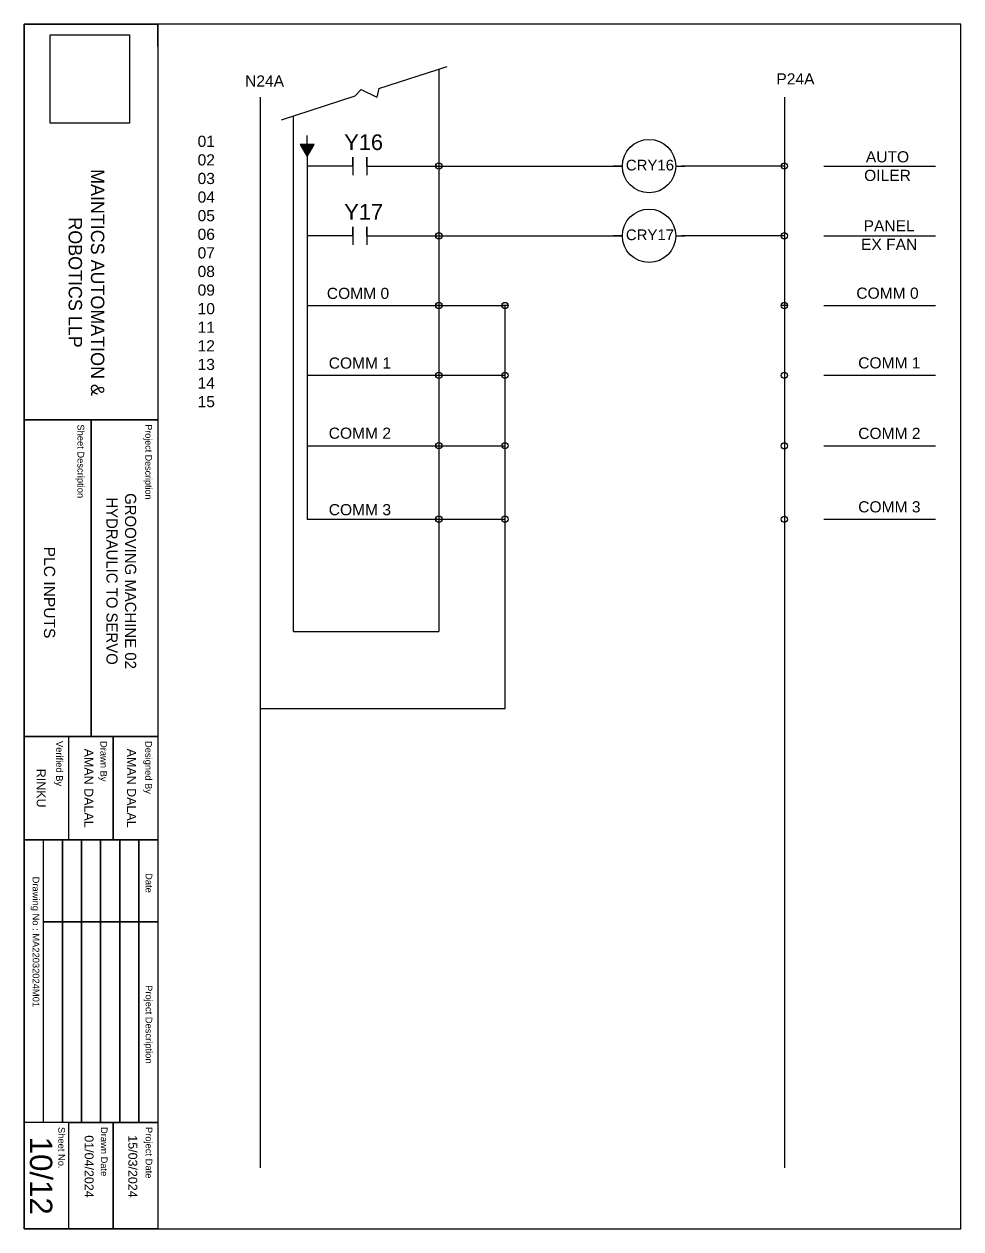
# Model space of a CAD drawing. Header units: millimetres. Extents: x -11 to 5160, y -11 to 2043.
# Drawn here: x 3597.4 to 3807.4, y 747 to 1017 of the extents above; entities that cross this region are included whole.
import ezdxf

# ---------------------------------------------------------------- set-up
doc = ezdxf.new("R2010")
doc.units = ezdxf.units.MM
doc.styles.add('Annotative', font='arial.ttf')
doc.styles.get("Standard").update_dxf_attribs({"font": 'arial.ttf'})
picture_1 = doc.add_image_def('image1.jpg', size_in_pixel=(150, 135))

# ---------------------------------------------------------------- blocks, each defined once
blk = doc.blocks.new('WIRE CONNECTION DOT')
h = blk.add_hatch()
h.set_pattern_fill('ANGLE', color=256)
h.set_pattern_definition([(0, (-340.583, -408.029), (0, 6.985), [5.08, -1.905]), (90, (-340.583, -408.029), (-6.985, 4e-16), [5.08, -1.905])])
h.paths.add_polyline_path([(-0.7, 0, 1), (0.7, 0, 1)])
blk.add_circle((0, 0), 0.7)
blk = doc.blocks.new('ARROW DOWN')
h = blk.add_hatch()
h.set_pattern_fill('ANGLE', color=256)
h.set_pattern_definition([(0, (-380.877, -538.4934), (0, 6.985), [5.08, -1.905]), (90, (-380.877, -538.4934), (-6.985, 4e-16), [5.08, -1.905])])
h.paths.add_polyline_path([(-1.57, -2), (0, -4.72), (1.57, -2)])
h = blk.add_hatch(color=256)
h.dxf.hatch_style = 1
h.paths.add_polyline_path([(1.57, -2), (-1.57, -2), (0, -4.72)])
blk.add_line((0, -2), (0, 0))
blk.add_lwpolyline([(0, -4.72), (1.57, -2), (-1.57, -2)], close=True)
blk = doc.blocks.new('NO Contact')
for p, q in [((3, 0), (0, 0)), ((3, 0), (3, 2)), ((3, 2), (3, -2)), ((6.11, 0), (6.11, 2)), ((6.11, 2), (6.11, -2)), ((6.11, 0), (9.11, 0))]:
    blk.add_line(p, q)

msp = doc.modelspace()

# ---------------------------------------------------------------- hatches: boundary and pattern name
h = msp.add_hatch(color=256)
h.dxf.hatch_style = 1
h.paths.add_polyline_path([(3662.422, 990.047), (3659.281, 990.047), (3660.851, 987.327)])

# ---------------------------------------------------------------- linework, layer by layer
for p, q in [((3627.406, 1012.015), (3627.406, 1017.015)), ((3690.383, 1006.909), (3690.382, 880.925)), ((3650.349, 1000.624), (3650.349, 760.726)), ((3767.838, 1000.624), (3767.838, 760.726)), ((3657.8, 880.922), (3657.8, 996.465)), ((3660.851, 987.327), (3660.851, 985.189)), ((3660.851, 985.189), (3660.851, 969.568)), ((3668.109, 985.189), (3660.851, 985.189)), ((3677.215, 985.189), (3690.383, 985.189)), ((3690.376, 985.188), (3731.522, 985.188)), ((3731.518, 985.188), (3729.518, 985.188)), ((3743.483, 985.188), (3745.483, 985.188)), ((3767.831, 985.188), (3744.738, 985.188)), ((3776.685, 985.188), (3801.685, 985.188)), ((3776.685, 985.188), (3801.685, 985.188)), ((3660.851, 969.568), (3660.851, 953.947)), ((3668.109, 969.568), (3660.851, 969.568)), ((3677.215, 969.568), (3690.383, 969.568)), ((3690.38, 969.568), (3731.525, 969.568)), ((3731.522, 969.568), (3729.522, 969.568)), ((3743.486, 969.568), (3745.486, 969.568)), ((3767.834, 969.568), (3744.742, 969.568)), ((3776.685, 969.527), (3801.685, 969.527)), ((3776.685, 969.527), (3801.685, 969.527)), ((3660.851, 968.731), (3660.851, 906.068)), ((3660.848, 953.946), (3690.38, 953.946)), ((3660.848, 953.946), (3690.38, 953.946)), ((3776.685, 953.934), (3801.685, 953.934)), ((3776.685, 953.934), (3801.685, 953.934)), ((3660.848, 938.325), (3690.38, 938.325)), ((3660.848, 938.325), (3690.38, 938.325)), ((3776.685, 938.313), (3801.685, 938.313)), ((3776.685, 938.313), (3801.685, 938.313)), ((3660.851, 922.705), (3660.851, 922.524)), ((3660.851, 922.524), (3690.383, 922.524)), ((3676.651, 922.524), (3690.383, 922.524)), ((3776.685, 922.511), (3801.685, 922.511)), ((3660.851, 906.068), (3690.383, 906.068)), ((3776.685, 906.055), (3801.685, 906.055)), ((3657.8, 880.925), (3690.383, 880.925))]:
    msp.add_line(p, q)
for points in [[(3597.406, 1017.015), (3597.406, 747.015), (3807.406, 747.015), (3807.406, 1017.015)], [(3627.406, 1017.015), (3627.406, 1017.015), (3597.406, 1017.015), (3597.406, 1017.015)], [(3627.406, 1017.015), (3627.406, 928.299), (3597.406, 928.299), (3597.406, 1017.015)], [(3612.406, 928.299), (3612.406, 857.345), (3597.406, 857.345), (3597.406, 928.299)], [(3627.406, 928.299), (3627.406, 857.345), (3612.406, 857.345), (3612.406, 928.299)], [(3627.406, 857.345), (3627.406, 834.228), (3597.406, 834.228), (3597.406, 857.345)], [(3617.406, 857.345), (3617.406, 834.228), (3607.406, 834.228), (3607.406, 857.345)], [(3627.406, 857.345), (3627.406, 834.228), (3617.406, 834.228), (3617.406, 857.345)], [(3606.006, 834.228), (3606.006, 770.841), (3601.726, 770.841), (3601.726, 834.228)], [(3610.286, 834.228), (3610.286, 770.841), (3606.006, 770.841), (3606.006, 834.228)], [(3614.566, 834.228), (3614.566, 770.841), (3610.286, 770.841), (3610.286, 834.228)], [(3618.846, 834.228), (3618.846, 770.841), (3614.566, 770.841), (3614.566, 834.228)], [(3623.126, 834.228), (3623.126, 770.841), (3618.846, 770.841), (3618.846, 834.228)], [(3627.406, 834.228), (3627.406, 770.841), (3623.126, 770.841), (3623.126, 834.228)], [(3617.406, 770.841), (3617.406, 747.015), (3607.406, 747.015), (3607.406, 770.841)], [(3627.406, 770.841), (3627.406, 747.015), (3617.406, 747.015), (3617.406, 770.841)]]:
    msp.add_lwpolyline(points, close=True)
for points in [[(3627.406, 747.015), (3597.406, 747.015), (3597.406, 1017.015), (3627.406, 1017.015)], [(3627.406, 1012.015), (3627.406, 747.015)], [(3676.907, 1002.589), (3692.251, 1007.507)], [(3655.087, 995.595), (3671.644, 1000.902), (3672.988, 1002.383), (3676.483, 1000.635)], [(3676.907, 1002.589), (3676.483, 1000.635)], [(3650.349, 863.614), (3705.226, 863.614), (3705.226, 953.946)], [(3690.38, 953.946), (3705.226, 953.946)], [(3690.38, 938.325), (3705.226, 938.325)], [(3690.379, 922.523), (3705.225, 922.523)], [(3690.383, 906.068), (3705.229, 906.068)], [(3597.406, 815.845), (3597.406, 834.228), (3627.406, 834.228), (3627.406, 815.845), (3601.726, 815.845)], [(3601.726, 815.845), (3627.406, 815.845), (3627.406, 770.841), (3597.406, 770.841), (3597.406, 815.845)]]:
    msp.add_lwpolyline(points)
for centre in [(3737.5, 985.188), (3737.504, 969.568)]:
    msp.add_circle(centre, 5.982)

# ---------------------------------------------------------------- block references
for name, p in [('ARROW DOWN', (3660.851, 992.047)), ('NO Contact', (3668.109, 985.189)), ('WIRE CONNECTION DOT', (3690.383, 985.189)), ('WIRE CONNECTION DOT', (3767.838, 985.189)), ('NO Contact', (3668.109, 969.568)), ('WIRE CONNECTION DOT', (3690.383, 969.568)), ('WIRE CONNECTION DOT', (3767.838, 969.568)), ('WIRE CONNECTION DOT', (3690.383, 953.947)), ('WIRE CONNECTION DOT', (3705.229, 953.947)), ('WIRE CONNECTION DOT', (3767.838, 953.959)), ('WIRE CONNECTION DOT', (3690.383, 938.326)), ('WIRE CONNECTION DOT', (3705.229, 938.326)), ('WIRE CONNECTION DOT', (3767.838, 938.298)), ('WIRE CONNECTION DOT', (3690.382, 922.524)), ('WIRE CONNECTION DOT', (3705.229, 922.524)), ('WIRE CONNECTION DOT', (3767.838, 922.496)), ('WIRE CONNECTION DOT', (3690.382, 906.068)), ('WIRE CONNECTION DOT', (3705.229, 906.068)), ('WIRE CONNECTION DOT', (3767.838, 906.04))]:
    msp.add_blockref(name, p)

# ---------------------------------------------------------------- texts
at = {"attachment_point": 1, "style": 'Annotative'}
for s, insert, char_height, width in [('N24A', (3646.948, 1005.508), 2.5, 4.52353), ('P24A', (3766.045, 1005.989), 2.5, 2.5), ('\\pxse3.74,qr;01\\P02\\P03\\P04\\P05\\P06\\P07\\P08\\P09\\P10\\P11\\P12\\P13\\P14\\P15', (3633.197, 992.005), 2.5, 6.98624), ('Y16', (3669.171, 992.294), 3.5, 13.65648), ('\\pxsm1,qc;AUTO\\POILER', (3776.49, 988.524), 2.5, 28.91915), ('CRY16', (3732.291, 986.613), 2.4, 13.65648), ('Y17', (3669.171, 976.673), 3.5, 13.65648), ('\\pxsm1,qc;PANEL\\PEX FAN', (3776.438, 973.061), 2.5, 29.76005), ('CRY17', (3732.295, 970.993), 2.4, 13.65648), ('\\pxsm1.5,qc;COMM 0', (3657.796, 957.92), 2.5, 28.91915), ('\\pxsm1.5,qc;COMM 0', (3776.49, 957.966), 2.5, 28.91915), ('\\pxsm1.5,qc;COMM 1', (3657.796, 942.299), 2.5, 29.76005), ('\\pxsm1.5,qc;COMM 1', (3776.49, 942.344), 2.5, 29.76005), ('\\pxsm1.5,qc;COMM 2', (3657.796, 926.587), 2.5, 29.76005), ('\\pxsm1.5,qc;COMM 2', (3776.49, 926.542), 2.5, 29.76005), ('\\pxsm1.5,qc;COMM 3', (3776.49, 910.086), 2.5, 29.76005), ('\\pxsm1.5,qc;COMM 3', (3657.8, 909.446), 2.5, 29.76005)]:
    msp.add_mtext(s, dxfattribs=dict(at, insert=insert, char_height=char_height, width=width))
at = {"attachment_point": 1, "rotation": 270}
for s, width, insert, char_height in [('\\pxqc;{\\Ftxt|c0;MAINTICS AUTOMATION &\\PROBOTICS LLP}', 66.55986, (3615.392, 992.382), 3), ('{\\Ftxt|c0;Project Description}', 34.98019, (3626.074, 927.312), 1.5), ('\\pxqc;{\\Ftxt|c0;GROOVING MACHINE 02\\PHYDRAULIC TO SERVO}', 66.4073, (3622.529, 925.402), 2.5)]:
    msp.add_mtext_dynamic_manual_height_columns(s, width=width, gutter_width=12.5, heights=[0], dxfattribs=dict(at, insert=insert, char_height=char_height))
at = {"attachment_point": 1, "rotation": 270, "style": 'Annotative'}
for s, insert, char_height, width in [('Sheet Description', (3610.876, 927.312), 1.5, 34.98019), ('\\pxqc;PLC INPUTS', (3604.362, 928.299), 2.5, 77.34131), ('Verified By', (3606.096, 856.358), 1.5, 22.12958), ('Drawn By', (3616.011, 856.358), 1.5, 22.12958), ('Designed By', (3626.074, 856.358), 1.5, 22.12958), ('\\pxqc;AMAN DALAL', (3612.91, 857.345), 2, 23.11684), ('\\pxqc;AMAN DALAL', (3622.493, 857.345), 2, 23.11684), ('\\pxqc;RINKU', (3602.246, 857.345), 2, 23.11684), ('\\pxqc;Date', (3626.141, 833.241), 1.5, 17.39528), ('Drawing No : MA22032024M01', (3600.817, 825.953), 1.5, 44.01766), ('\\pxqc;Project Description', (3626.141, 814.858), 1.5, 44.01766), ('Sheet No.', (3606.569, 769.853), 1.5, 22.83874), ('Drawn Date', (3616.115, 769.853), 1.5, 22.83874), ('Project Date', (3626.141, 769.853), 1.5, 22.83874), ('\\pxqc;10/12', (3603.722, 770.841), 5, 23.82599), ('\\pxqc;01/04/2024', (3612.978, 772.561), 2, 23.11684), ('\\pxqc;15/03/2024', (3622.772, 772.561), 2, 23.11684)]:
    msp.add_mtext(s, dxfattribs=dict(at, insert=insert, char_height=char_height, width=width))

# ---------------------------------------------------------------- pictures from other files: only their frames are drawn
image = msp.add_image(picture_1, insert=(3603.246, 1014.59), size_in_units=(19.751, 17.776), rotation=-90)
image.dxf.flags = 7

doc.saveas('drawing.dxf')
